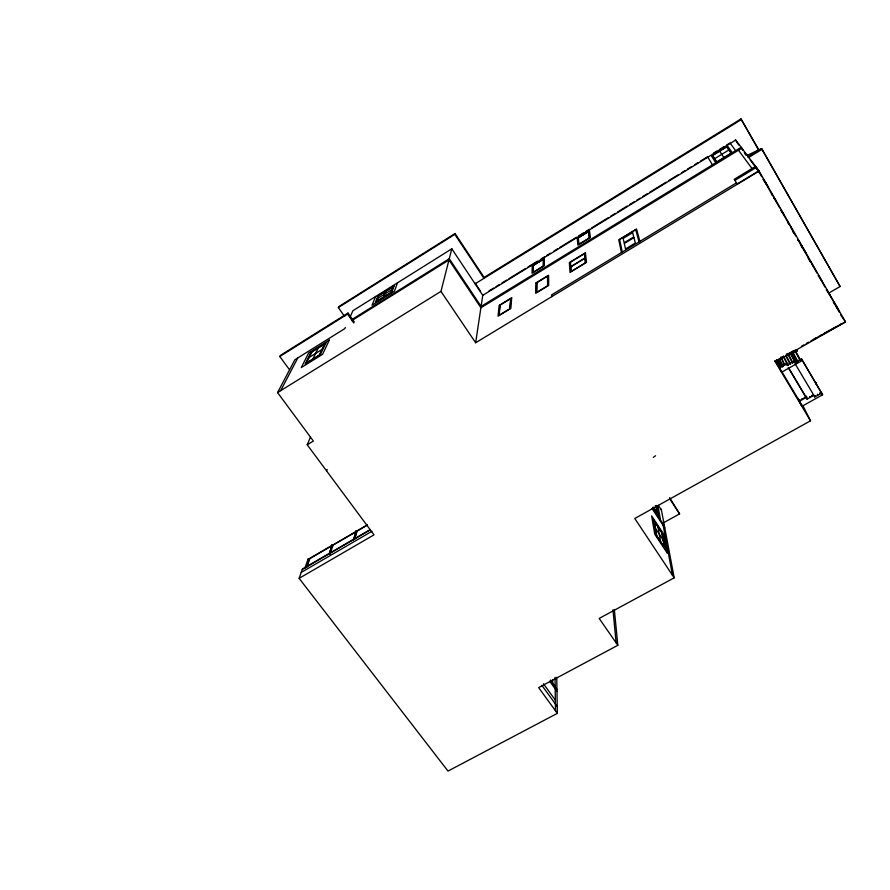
<?xml version="1.0" encoding="UTF-8"?>
<svg xmlns="http://www.w3.org/2000/svg" width="890" height="890" viewBox="0 0 890 890"><rect width="100%" height="100%" fill="white"/><g stroke="black" fill="none" stroke-linecap="round" stroke-linejoin="round"><path stroke-width="1.33" d="M543.301 266.01L543.312 259.302L533.266 265.476L533.066 272.273M536.759 292.287L536.926 282.697M509.814 308.674L510.626 298.751M499.123 315.182L500.169 305.125M735.385 139.674L759.137 171.036L475.649 342.75L482.758 295.347L451.809 248.811L352.907 310.732L350.059 317.074M484.104 277.424L483.96 278.348L454.834 234.348L455.046 233.514L484.104 277.424L740.981 118.926L758.569 149.542M556.751 677.323L557.34 713.357L448.004 771.074L299.118 578.344L374.011 534.857L307.206 444.778L313.369 441.04L277.569 392.601L440.962 291.397L451.809 248.811M354.665 538.795L356.923 531.007L367.314 524.944M354.531 539.418L356.99 531.096L367.381 525.033M353.441 539.729C354.865 535.469 357.869 529.828 356.045 530.852M353.597 539.64L356.189 530.763M329.389 553.736L332.304 544.702L333.005 545.637L332.304 544.702M329.645 553.491L332.126 545.47L309.353 558.753L332.126 545.47M330.134 554.27L333.027 544.947L356.078 531.63L333.094 545.036M329.244 553.825L332.148 544.791M306.549 567.064L309.353 558.753M306.839 567.164L309.186 560.444M304.781 568.51L308.107 559.009L309.642 559.131L308.107 559.009M299.118 578.344L302.4 569.088L370.362 529.528M397.53 282.798L394.415 291.23L372.031 305.214L375.613 296.526M326.597 470.91L327.142 469.43M390.966 292.387L393.157 286.58L378.895 295.502L376.503 301.421M383.724 296.915L386.015 291.041M307.206 444.778L310.454 437.135M345.365 327.476L344.875 328.555L294.879 359.749L277.569 392.601M289.484 369.728L279.805 356.512L347.534 314.103L348.023 313.046L354.264 321.924M319.477 354.854L324.661 344.052M344.619 316.462L338.345 307.573L338.834 306.583L455.046 233.514M312.891 358.948L318.22 348.057M306.327 363.031L311.8 352.062M280.673 390.677L297.794 357.925M279.805 356.512L280.45 355.366L348.023 313.046M792.211 351.706L796.55 349.803L797.151 350.838L787.583 354.365M653.282 457.338L655.563 455.758M338.345 307.573L454.834 234.348M377.705 298.439L392.067 289.461M352.44 319.221L449.283 258.734L481.101 306.405L741.148 147.284L742.994 150.488M351.817 320.623L448.972 259.969L480.9 307.773L741.826 148.174L743.061 150.321M309.097 357.48L322.091 349.392M741.47 119.505L475.093 283.821L475.204 283.187L480.555 291.252M488.955 290.952L493.683 288.049M496.053 286.602L499.59 284.422M501.96 282.976L506.688 280.072M509.047 278.626L525.59 268.469M527.959 267.011L537.404 261.215M540.953 259.035L544.502 256.854M546.861 255.408L550.409 253.227M553.947 251.058L557.496 248.877M559.855 247.431L576.409 237.274M578.767 235.817L583.495 232.913M585.854 231.467L589.402 229.286M591.761 227.84L608.304 217.683M610.673 216.237L615.402 213.333M617.76 211.876L627.216 206.08M629.575 204.622L634.303 201.73M636.673 200.272L640.21 198.092M642.58 196.645L647.308 193.742M649.667 192.296L666.21 182.138M668.579 180.681L678.024 174.885M681.573 172.705L685.122 170.535M687.481 169.078L691.029 166.908M694.578 164.728L698.116 162.547M700.486 161.101L707.572 156.751M713.48 153.124L717.017 150.944M719.387 149.498L724.115 146.594M726.474 145.148L730.023 142.967L735.607 150.666M482.758 295.347L735.707 140.086L737.499 143.223M714.692 158.676L728.832 150.01M762.107 149.297L748.401 157.652L747.856 156.94L761.529 148.608L762.107 149.297L840.104 286.524L828.924 292.977M570.479 266.822L585.142 257.889M570.501 267.067L585.175 258.133M734.895 180.414L756.378 167.387L761.751 176.776M736.486 182.851L551.566 294.913L551.7 296.682M302.277 569.433L370.273 529.861M301.221 572.426L371.898 531.319M750.059 159.855L757.557 169.79L755.599 166.352L734.206 179.335L737.22 183.974L758.959 170.802L845.5 321.924L775.312 361.941L775.001 361.307L777.404 359.938M779.807 358.57L783.411 356.512M785.814 355.143L788.217 353.775M790.609 352.407L794.214 350.349M801.423 346.243L803.826 344.875M806.229 343.507L808.632 342.138M785.024 364.744L784.824 365.378L781.075 356.923M787.683 365.256L788.34 365.401L783.578 356.134M792.267 362.653L792.934 362.797L788.028 353.464M822.605 394.771L801.512 358.904L794.581 362.842L793.758 361.284L786.871 365.189L786.081 363.632L779.228 367.526L781.565 372.276L802.368 360.472L822.605 394.771L801.912 406.352L799.409 401.301L806.218 397.485L788.852 368.304M797.707 361.596L792.601 352.04L797.93 361.985L798.13 361.351M814.016 339.09L816.419 337.744M818.822 336.398L821.225 335.052M823.628 333.705L836.845 326.296M839.248 324.95L841.651 323.604M798.731 400.011L797.752 398.019M807.419 398.442L806.195 396.072M788.262 367.537L807.074 399.143L813.927 395.305L814.806 396.973L821.693 393.113M802.78 405.373L810.49 420.803L634.781 518.492L674.186 577.821L599.181 618.428L617.827 645.294L538.639 687.614L557.34 713.357M663.851 522.586L679.582 513.897L669.636 497.666M811.024 340.803L818.155 336.898M820.535 335.597L845.5 321.924L840.716 315.038M795.126 351.25L800.01 360.283M786.56 354.131L797.151 350.838M788.251 353.853L787.55 353.608L792.501 363.042M744.452 152.435L746.799 155.528L761.529 148.608L840.104 286.524M738.099 144.269L738.633 144.97M763.097 179.124L765.945 182.917M763.275 179.569L766.435 183.785M764.254 181.415L765.4 182.94M765.979 183.718L767.759 186.099M771.396 193.887L772.576 195.466L766.056 184.085M773.165 196.278L774.367 197.892M775.668 200.172L773.866 197.736L779.696 207.915M738.489 150.21L752.017 168.522M780.986 210.173L782.844 212.699M781.053 210.763L784.135 214.968M788.095 223.045L791.255 227.395M792.534 229.642L790.62 227.006L795.716 235.906M550.476 680.539L556.951 689.494M541.865 685.345L557.229 706.538M543.456 683.754L555.338 700.152M797.629 239.243L800.299 242.948M550.476 680.071L555.138 686.546M550.765 681.417L554.648 686.813M549.709 681.284L556.984 691.352M797.718 239.811L802.057 246.029M800.344 244.416L804.293 249.934M801.656 246.419L804.771 250.78M801.356 246.452L803.336 249.211M805.339 252.004L806.051 253.005M808.242 258.467L812.314 264.197M809.488 260.648L810.846 262.55M812.203 264.475L813.582 266.399M732.292 152.702L727.597 146.071L711.499 155.961L715.76 162.814M818.399 275.511L820.502 278.492M818.255 275.722L819.645 277.691M820.346 278.692L821.759 280.684M347.534 314.103L353.842 323.048M726.674 146.95L731.035 153.147M826.465 289.617L828.623 292.688M826.276 289.74L829.869 294.868M837.479 307.918L829.057 294.145M833.385 302.433L839.181 310.888M440.962 291.397L475.649 342.75M719.687 151.244L723.859 157.53M655.418 528.315L663.15 540.03M655.251 505.731L656.675 507.89M654.773 508.824L657.632 513.174M653.46 507.178L658.289 514.531L656.664 505.631M652.882 507.345L660.269 518.581L657.866 505.531M652.559 507.901L664.418 525.946M652.114 508.635L664.785 527.904M658.333 505.342L661.415 510.059M669.914 499.034L679.582 513.897M712.712 155.528L716.717 161.902M779.128 367.125L775.435 360.639M778.494 365.745L778.094 365.123M707.839 157.196L712.467 164.828M775.168 360.561L802.902 406.986L802.079 405.339M775.001 361.307L810.49 420.803M783.178 366.09L779.306 359.605L782.799 366.624M778.149 360.561L781.676 366.48M777.682 360.116L781.943 367.247M778.394 361.918L780.474 365.412M793.068 351.895L792.601 352.04M791.633 352.507L797.24 361.985M791.51 352.418L797.129 361.918M795.282 364.021L814.806 396.973M796.127 350.482L796.739 351.517M744.363 152.602L745.753 155.016M782.277 212.421L789.341 224.769M803.959 250.312L810.267 261.315M812.203 264.708L817.02 273.119M820.324 278.882L825.097 287.225M836.144 306.716L839.27 312.179M758.091 170.713L759.159 172.571M792.534 231.033L793.802 233.247M740.981 118.926L758.859 150.332M801.512 358.904L802.368 360.472M795.604 351.105L800.677 360.428M796.06 363.053L790.075 352.829L795.393 362.909M790.543 352.685L795.827 362.664M786.126 355.433L790.631 364.099M785.659 355.588L789.975 363.954M806.218 397.485L807.074 399.143M783.111 356.289L787.906 365.645M780.841 357.469L784.591 364.989M779.206 358.948L782.977 366.435M778.75 359.115L782.544 366.68M776.636 359.571L780.463 367.348M776.403 360.127L780.263 367.971M775.446 360.995L777.293 364.7M639.899 241.379L636.539 228.975L618.739 239.811L621.442 252.571M639.031 241.913L635.76 229.709L619.618 239.532L622.299 252.048M661.248 509.125L674.186 577.821M663.206 525.512L672.495 575.274M661.837 532.843L664.485 547.383M656.331 505.476L657.799 513.519M658.01 527.047L660.591 541.487M654.183 521.24L656.675 535.558M589.314 237.83L588.513 231.578L578.289 237.841L578.912 244.205M584.396 253.75L584.864 257.978M584.908 258.378L585.386 262.717M614.334 609.494L617.827 645.294M612.988 609.884L616.125 642.847M570.446 262.261L570.746 266.577M570.779 266.989L571.091 271.406M555.015 677.301L555.149 687.013M555.171 688.849L555.482 710.798M552.623 679.593L552.668 683.698M547.528 276.245L547.606 285.69M543.567 259.079L543.556 265.921L532.81 272.507L533.01 265.554L543.567 259.079M536.67 282.775L536.481 292.543L547.884 285.612L547.784 276L536.67 282.775M535.88 283.009L535.669 293.3L548.696 285.378L548.585 275.266L535.88 283.009M532.264 265.787L532.042 273.208L544.324 265.687L544.324 258.389L532.264 265.787M511.694 297.761L510.86 308.385L498.011 316.195L499.168 305.404L511.694 297.761M510.893 298.506L510.081 308.607L498.845 315.438L499.924 305.192L510.893 298.506M394.248 285.646L391.822 292.098L375.38 302.366L378.061 295.78L394.248 285.646M393.425 286.346L391.177 292.309L376.225 301.666L378.684 295.569L393.425 286.346M329.333 340.08L322.603 354.309L301.276 367.559L308.63 352.985L329.333 340.08M325.829 343.062L320.3 354.62L305.114 364.055L310.999 352.295L325.829 343.062M324.95 343.807L319.677 354.799L306.026 363.287L311.6 352.117L324.95 343.807M816.386 383.434L815.985 384.135L815.796 382.433L816.386 383.434M589.491 230.666L577.243 238.186L577.899 245.139L590.393 237.485L589.491 230.666M588.757 231.344L578.022 237.93L578.656 244.439L589.592 237.741L588.757 231.344M726.908 146.728L712.401 155.628L716.483 162.136L731.346 153.036L726.908 146.728M585.442 252.782L569.355 262.594L570.012 272.407L586.521 262.372L585.442 252.782M584.663 253.505L570.167 262.339L570.824 271.661L585.676 262.628L584.663 253.505M632.645 232.657L623.156 238.42L624.135 242.77L633.747 236.929L632.645 232.657M633.925 237.63L624.29 243.482L625.537 248.978L635.315 243.048L633.925 237.63M799.954 399.988L799.754 400.6L799.954 399.988M802.224 398.709L802.024 399.332L802.224 398.709M804.493 397.441L804.293 398.064L804.493 397.441M809.9 396.54L809.7 397.163L809.9 396.54M812.181 395.26L811.98 395.883L812.181 395.26M815.351 395.638L815.151 396.261L815.351 395.638M817.654 394.359L817.443 394.982L817.654 394.359M819.946 393.069L819.746 393.692L819.946 393.069M664.663 547.75L656.542 535.469L654.017 520.884L661.96 532.943L664.663 547.75M665.186 548.818L656.164 535.168L653.505 519.838L662.327 533.232L665.186 548.818M667.133 552.924L654.762 534.222L651.625 515.889L663.662 534.145L667.133 552.924"/></g></svg>
